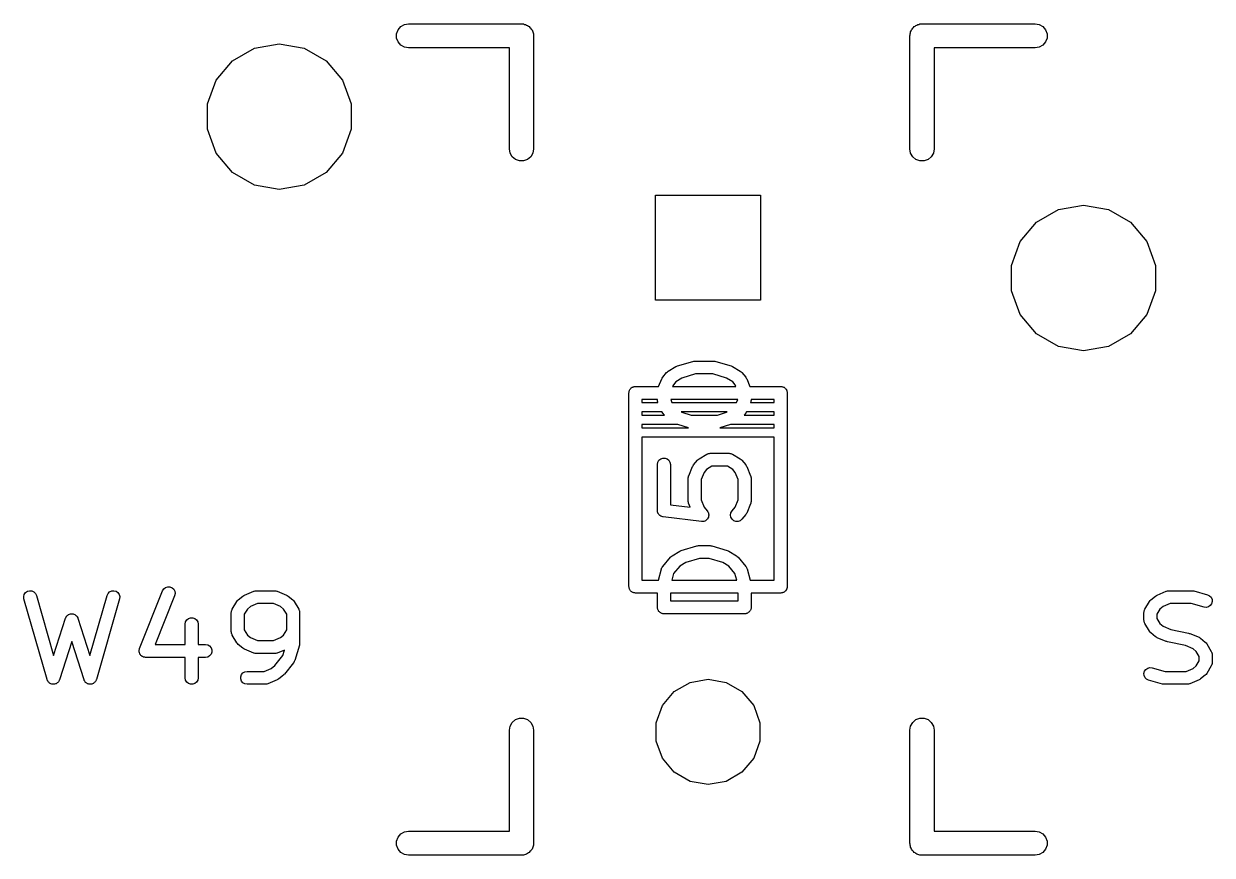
# Model space of a CAD drawing. Extents: x 47 to 330, y -254 to -153.
# Drawn here: x 208.15 to 226.84, y -226.54 to -213.46 of the extents above; entities that cross this region are included whole.
import ezdxf

# ---------------------------------------------------------------- set-up
doc = ezdxf.new("R2010")
doc.units = 0
doc.header["$MEASUREMENT"] = 0
doc.layers.add('BLACK', color=7, linetype='CONTINUOUS')

msp = doc.modelspace()

# ---------------------------------------------------------------- linework, layer by layer
at = {"layer": 'Black'}
for p, q in [((214.075, -213.504), (214.132, -213.471)), ((214.132, -213.471), (214.197, -213.459)), ((214.197, -213.459), (215.975, -213.459)), ((215.975, -213.459), (215.991, -213.462)), ((215.991, -213.462), (216.008, -213.462)), ((216.008, -213.462), (216.024, -213.468)), ((216.024, -213.468), (216.04, -213.471)), ((216.04, -213.471), (216.055, -213.479)), ((216.055, -213.479), (216.07, -213.485)), ((216.07, -213.485), (216.083, -213.496)), ((216.083, -213.496), (216.097, -213.504)), ((222.153, -213.504), (222.167, -213.496)), ((222.167, -213.496), (222.18, -213.485)), ((222.18, -213.485), (222.195, -213.479)), ((222.195, -213.479), (222.21, -213.471)), ((222.21, -213.471), (222.226, -213.468)), ((222.226, -213.468), (222.242, -213.462)), ((222.242, -213.462), (222.259, -213.462)), ((222.259, -213.462), (222.275, -213.459)), ((222.275, -213.459), (224.053, -213.459)), ((224.053, -213.459), (224.118, -213.471)), ((224.118, -213.471), (224.175, -213.504)), ((214.009, -213.617), (214.032, -213.555)), ((214.009, -213.683), (214.009, -213.617)), ((214.032, -213.745), (214.009, -213.683)), ((214.032, -213.555), (214.075, -213.504)), ((216.097, -213.504), (216.108, -213.517)), ((216.108, -213.517), (216.121, -213.528)), ((216.121, -213.528), (216.129, -213.542)), ((216.129, -213.542), (216.14, -213.555)), ((216.14, -213.555), (216.146, -213.57)), ((216.146, -213.57), (216.154, -213.585)), ((216.154, -213.585), (216.157, -213.601)), ((216.157, -213.601), (216.163, -213.617)), ((216.163, -213.617), (216.163, -213.634)), ((216.163, -213.634), (216.165, -213.65)), ((216.165, -213.65), (216.165, -215.428)), ((222.084, -213.65), (222.087, -213.634)), ((222.084, -215.428), (222.084, -213.65)), ((222.087, -213.617), (222.093, -213.601)), ((222.087, -213.634), (222.087, -213.617)), ((222.093, -213.601), (222.096, -213.585)), ((222.096, -213.585), (222.104, -213.57)), ((222.104, -213.57), (222.11, -213.555)), ((222.11, -213.555), (222.121, -213.542)), ((222.121, -213.542), (222.129, -213.528)), ((222.129, -213.528), (222.142, -213.517)), ((222.142, -213.517), (222.153, -213.504)), ((224.175, -213.504), (224.218, -213.555)), ((224.218, -213.555), (224.241, -213.617)), ((224.241, -213.683), (224.218, -213.745)), ((224.241, -213.617), (224.241, -213.683)), ((211.427, -214.041), (211.773, -213.842)), ((211.773, -213.842), (212.165, -213.773)), ((212.165, -213.773), (212.557, -213.842)), ((212.557, -213.842), (212.903, -214.041)), ((214.075, -213.796), (214.032, -213.745)), ((214.132, -213.829), (214.075, -213.796)), ((214.197, -213.84), (214.132, -213.829)), ((215.784, -213.84), (214.197, -213.84)), ((215.784, -215.428), (215.784, -213.84)), ((224.053, -213.84), (222.465, -213.84)), ((222.465, -213.84), (222.465, -215.428)), ((224.118, -213.829), (224.053, -213.84)), ((224.175, -213.796), (224.118, -213.829)), ((224.218, -213.745), (224.175, -213.796)), ((211.171, -214.346), (211.427, -214.041)), ((212.903, -214.041), (213.159, -214.346)), ((211.035, -214.721), (211.171, -214.346)), ((213.159, -214.346), (213.295, -214.721)), ((211.035, -215.119), (211.035, -214.721)), ((213.295, -214.721), (213.295, -215.119)), ((211.171, -215.494), (211.035, -215.119)), ((213.295, -215.119), (213.159, -215.494)), ((211.427, -215.799), (211.171, -215.494)), ((213.159, -215.494), (212.903, -215.799)), ((215.796, -215.493), (215.784, -215.428)), ((215.829, -215.55), (215.796, -215.493)), ((215.88, -215.593), (215.829, -215.55)), ((216.121, -215.55), (216.07, -215.593)), ((216.154, -215.493), (216.121, -215.55)), ((216.165, -215.428), (216.154, -215.493)), ((222.096, -215.493), (222.084, -215.428)), ((222.129, -215.55), (222.096, -215.493)), ((222.18, -215.593), (222.129, -215.55)), ((222.421, -215.55), (222.37, -215.593)), ((222.454, -215.493), (222.421, -215.55)), ((222.465, -215.428), (222.454, -215.493)), ((215.942, -215.616), (215.88, -215.593)), ((216.008, -215.616), (215.942, -215.616)), ((216.07, -215.593), (216.008, -215.616)), ((222.242, -215.616), (222.18, -215.593)), ((222.308, -215.616), (222.242, -215.616)), ((222.37, -215.593), (222.308, -215.616)), ((211.773, -215.998), (211.427, -215.799)), ((212.903, -215.799), (212.557, -215.998)), ((212.165, -216.067), (211.773, -215.998)), ((212.557, -215.998), (212.165, -216.067)), ((218.084, -217.805), (218.084, -216.154)), ((218.084, -216.154), (219.736, -216.154)), ((219.736, -216.154), (219.736, -217.805)), ((224.077, -216.581), (224.423, -216.382)), ((224.423, -216.382), (224.815, -216.313)), ((224.815, -216.313), (225.207, -216.382)), ((225.207, -216.382), (225.553, -216.581)), ((223.821, -216.886), (224.077, -216.581)), ((225.553, -216.581), (225.809, -216.886)), ((223.685, -217.261), (223.821, -216.886)), ((225.809, -216.886), (225.945, -217.261)), ((223.685, -217.659), (223.685, -217.261)), ((225.945, -217.261), (225.945, -217.659)), ((223.821, -218.034), (223.685, -217.659)), ((225.945, -217.659), (225.809, -218.034)), ((219.736, -217.805), (218.084, -217.805)), ((224.077, -218.339), (223.821, -218.034)), ((225.809, -218.034), (225.553, -218.339)), ((224.423, -218.538), (224.077, -218.339)), ((225.553, -218.339), (225.207, -218.538)), ((224.815, -218.607), (224.423, -218.538)), ((225.207, -218.538), (224.815, -218.607)), ((218.283, -218.925), (218.404, -218.852)), ((218.404, -218.852), (218.416, -218.848)), ((218.416, -218.848), (218.427, -218.842)), ((218.427, -218.842), (218.669, -218.77)), ((218.669, -218.77), (218.684, -218.768)), ((218.684, -218.768), (218.698, -218.765)), ((218.698, -218.765), (219.001, -218.765)), ((219.001, -218.765), (219.015, -218.768)), ((219.015, -218.768), (219.03, -218.77)), ((219.03, -218.77), (219.272, -218.842)), ((219.272, -218.842), (219.283, -218.848)), ((219.283, -218.848), (219.295, -218.852)), ((219.295, -218.852), (219.416, -218.925)), ((218.132, -219.164), (218.181, -219.045)), ((218.181, -219.045), (218.189, -219.033)), ((218.189, -219.033), (218.197, -219.02)), ((218.197, -219.02), (218.257, -218.947)), ((218.257, -218.947), (218.27, -218.936)), ((218.27, -218.936), (218.283, -218.925)), ((218.403, -219.09), (218.363, -219.138)), ((218.498, -219.033), (218.403, -219.09)), ((218.713, -218.968), (218.498, -219.033)), ((218.986, -218.968), (218.713, -218.968)), ((219.201, -219.033), (218.986, -218.968)), ((219.297, -219.09), (219.201, -219.033)), ((219.336, -219.138), (219.297, -219.09)), ((219.416, -218.925), (219.429, -218.936)), ((219.429, -218.936), (219.442, -218.947)), ((219.442, -218.947), (219.502, -219.02)), ((219.502, -219.02), (219.51, -219.033)), ((219.51, -219.033), (219.518, -219.045)), ((219.518, -219.045), (219.567, -219.164)), ((217.665, -219.266), (217.667, -219.257)), ((217.665, -222.314), (217.665, -219.266)), ((217.667, -219.248), (217.67, -219.24)), ((217.667, -219.257), (217.667, -219.248)), ((217.67, -219.24), (217.672, -219.231)), ((217.672, -219.231), (217.676, -219.224)), ((217.676, -219.224), (217.679, -219.215)), ((217.679, -219.215), (217.685, -219.208)), ((217.685, -219.208), (217.689, -219.201)), ((217.689, -219.201), (217.696, -219.195)), ((217.696, -219.195), (217.702, -219.188)), ((217.702, -219.188), (217.709, -219.184)), ((217.709, -219.184), (217.716, -219.178)), ((217.716, -219.178), (217.725, -219.175)), ((217.725, -219.175), (217.732, -219.171)), ((217.732, -219.171), (217.741, -219.169)), ((217.741, -219.169), (217.749, -219.166)), ((217.749, -219.166), (217.758, -219.166)), ((217.758, -219.166), (217.767, -219.164)), ((217.767, -219.164), (218.132, -219.164)), ((218.363, -219.138), (218.352, -219.164)), ((218.352, -219.164), (219.347, -219.164)), ((219.347, -219.164), (219.336, -219.138)), ((219.567, -219.164), (220.053, -219.164)), ((220.053, -219.164), (220.062, -219.166)), ((220.062, -219.166), (220.071, -219.166)), ((220.071, -219.166), (220.079, -219.169)), ((220.079, -219.169), (220.088, -219.171)), ((220.088, -219.171), (220.095, -219.175)), ((220.095, -219.175), (220.104, -219.178)), ((220.104, -219.178), (220.111, -219.184)), ((220.111, -219.184), (220.118, -219.188)), ((220.118, -219.188), (220.124, -219.195)), ((220.124, -219.195), (220.131, -219.201)), ((220.131, -219.201), (220.135, -219.208)), ((220.135, -219.208), (220.141, -219.215)), ((220.141, -219.215), (220.144, -219.224)), ((220.144, -219.224), (220.148, -219.231)), ((220.148, -219.231), (220.15, -219.24)), ((220.15, -219.24), (220.153, -219.248)), ((220.153, -219.248), (220.153, -219.257)), ((220.153, -219.257), (220.155, -219.266)), ((220.155, -219.266), (220.155, -222.314)), ((218.113, -219.368), (217.869, -219.368)), ((217.869, -219.368), (217.869, -219.415)), ((217.869, -219.415), (217.91, -219.415)), ((217.91, -219.415), (218.121, -219.415)), ((218.113, -219.375), (218.113, -219.368)), ((218.113, -219.377), (218.113, -219.375)), ((218.113, -219.38), (218.113, -219.377)), ((218.116, -219.394), (218.113, -219.38)), ((218.119, -219.41), (218.116, -219.394)), ((218.12, -219.412), (218.119, -219.41)), ((218.121, -219.414), (218.12, -219.412)), ((218.121, -219.415), (218.121, -219.414)), ((218.322, -219.368), (218.341, -219.415)), ((219.377, -219.368), (218.322, -219.368)), ((218.341, -219.415), (219.358, -219.415)), ((219.358, -219.415), (219.377, -219.368)), ((219.579, -219.412), (219.578, -219.414)), ((219.578, -219.414), (219.578, -219.415)), ((219.578, -219.415), (219.951, -219.415)), ((219.58, -219.41), (219.579, -219.412)), ((219.583, -219.394), (219.58, -219.41)), ((219.586, -219.38), (219.583, -219.394)), ((219.586, -219.368), (219.586, -219.375)), ((219.951, -219.368), (219.586, -219.368)), ((219.586, -219.375), (219.586, -219.377)), ((219.586, -219.377), (219.586, -219.38)), ((219.951, -219.415), (219.951, -219.368)), ((217.91, -219.565), (217.869, -219.565)), ((217.869, -219.565), (217.869, -219.615)), ((217.869, -219.615), (218.222, -219.615)), ((218.185, -219.565), (217.91, -219.565)), ((218.189, -219.572), (218.185, -219.565)), ((218.197, -219.585), (218.189, -219.572)), ((218.222, -219.615), (218.197, -219.585)), ((218.487, -219.565), (218.498, -219.571)), ((219.212, -219.565), (218.487, -219.565)), ((218.498, -219.571), (218.643, -219.615)), ((218.643, -219.615), (219.056, -219.615)), ((219.056, -219.615), (219.201, -219.571)), ((219.201, -219.571), (219.212, -219.565)), ((219.502, -219.585), (219.477, -219.615)), ((219.477, -219.615), (219.951, -219.615)), ((219.51, -219.572), (219.502, -219.585)), ((219.514, -219.565), (219.51, -219.572)), ((219.951, -219.565), (219.514, -219.565)), ((219.951, -219.615), (219.951, -219.565)), ((217.869, -219.765), (217.869, -219.815)), ((218.436, -219.765), (217.869, -219.765)), ((217.869, -219.815), (218.602, -219.815)), ((218.602, -219.815), (218.436, -219.765)), ((219.263, -219.765), (219.097, -219.815)), ((219.097, -219.815), (219.951, -219.815)), ((219.951, -219.765), (219.263, -219.765)), ((219.951, -219.815), (219.951, -219.765)), ((217.869, -219.965), (217.869, -222.212)), ((219.951, -219.965), (217.869, -219.965)), ((219.951, -222.212), (219.951, -219.965)), ((218.897, -220.228), (218.905, -220.223)), ((218.905, -220.223), (218.913, -220.221)), ((218.913, -220.221), (218.921, -220.219)), ((218.921, -220.219), (218.931, -220.218)), ((218.931, -220.218), (218.94, -220.217)), ((218.94, -220.217), (219.243, -220.217)), ((219.243, -220.217), (219.252, -220.218)), ((219.252, -220.218), (219.262, -220.219)), ((219.262, -220.219), (219.269, -220.221)), ((219.269, -220.221), (219.277, -220.223)), ((219.277, -220.223), (219.286, -220.228)), ((218.113, -220.391), (218.119, -220.356)), ((218.113, -221.117), (218.113, -220.391)), ((218.119, -220.356), (218.137, -220.326)), ((218.137, -220.326), (218.164, -220.303)), ((218.164, -220.303), (218.197, -220.291)), ((218.197, -220.291), (218.232, -220.291)), ((218.232, -220.291), (218.265, -220.303)), ((218.265, -220.303), (218.292, -220.326)), ((218.292, -220.326), (218.31, -220.356)), ((218.31, -220.356), (218.316, -220.391)), ((218.316, -220.391), (218.316, -221.026)), ((218.665, -220.424), (218.673, -220.412)), ((218.673, -220.412), (218.681, -220.398)), ((218.681, -220.398), (218.741, -220.326)), ((218.741, -220.326), (218.754, -220.315)), ((218.754, -220.315), (218.767, -220.304)), ((218.767, -220.304), (218.888, -220.231)), ((218.888, -220.231), (218.897, -220.228)), ((219.286, -220.228), (219.295, -220.231)), ((219.295, -220.231), (219.416, -220.304)), ((219.416, -220.304), (219.429, -220.315)), ((219.429, -220.315), (219.442, -220.326)), ((219.442, -220.326), (219.502, -220.398)), ((219.502, -220.398), (219.51, -220.412)), ((219.51, -220.412), (219.518, -220.424)), ((218.597, -220.604), (218.6, -220.589)), ((218.6, -220.589), (218.603, -220.574)), ((218.603, -220.574), (218.604, -220.572)), ((218.604, -220.572), (218.605, -220.569)), ((218.605, -220.569), (218.665, -220.424)), ((218.847, -220.517), (218.8, -220.629)), ((218.886, -220.469), (218.847, -220.517)), ((218.968, -220.42), (218.886, -220.469)), ((219.214, -220.42), (218.968, -220.42)), ((219.297, -220.469), (219.214, -220.42)), ((219.336, -220.517), (219.297, -220.469)), ((219.383, -220.629), (219.336, -220.517)), ((219.518, -220.424), (219.578, -220.569)), ((219.578, -220.569), (219.579, -220.572)), ((219.579, -220.572), (219.58, -220.574)), ((219.58, -220.574), (219.583, -220.589)), ((219.583, -220.589), (219.586, -220.604)), ((218.597, -220.606), (218.597, -220.604)), ((218.597, -220.609), (218.597, -220.606)), ((218.597, -220.971), (218.597, -220.609)), ((218.8, -220.629), (218.8, -220.951)), ((219.383, -220.951), (219.383, -220.629)), ((219.586, -220.604), (219.586, -220.606)), ((219.586, -220.606), (219.586, -220.609)), ((219.586, -220.609), (219.586, -220.971)), ((218.597, -220.974), (218.597, -220.971)), ((218.597, -220.976), (218.597, -220.974)), ((218.8, -220.951), (218.847, -221.063)), ((219.336, -221.063), (219.383, -220.951)), ((219.586, -220.971), (219.586, -220.974)), ((219.586, -220.974), (219.586, -220.976)), ((218.113, -221.119), (218.113, -221.117)), ((218.113, -221.122), (218.113, -221.119)), ((218.116, -221.137), (218.113, -221.122)), ((218.119, -221.151), (218.116, -221.137)), ((218.12, -221.154), (218.119, -221.151)), ((218.121, -221.157), (218.12, -221.154)), ((218.129, -221.169), (218.121, -221.157)), ((218.316, -221.026), (218.627, -221.064)), ((218.6, -220.991), (218.597, -220.976)), ((218.603, -221.006), (218.6, -220.991)), ((218.604, -221.008), (218.603, -221.006)), ((218.605, -221.011), (218.604, -221.008)), ((218.627, -221.064), (218.605, -221.011)), ((218.847, -221.063), (218.897, -221.124)), ((218.897, -221.124), (218.905, -221.137)), ((218.905, -221.137), (218.913, -221.149)), ((218.913, -221.149), (218.913, -221.152)), ((218.913, -221.152), (218.915, -221.155)), ((218.915, -221.155), (218.917, -221.169)), ((219.262, -221.189), (219.268, -221.155)), ((219.268, -221.155), (219.286, -221.124)), ((219.286, -221.124), (219.336, -221.063)), ((219.518, -221.156), (219.51, -221.168)), ((219.578, -221.011), (219.518, -221.156)), ((219.579, -221.008), (219.578, -221.011)), ((219.58, -221.006), (219.579, -221.008)), ((219.583, -220.991), (219.58, -221.006)), ((219.586, -220.976), (219.583, -220.991)), ((218.137, -221.182), (218.129, -221.169)), ((218.139, -221.184), (218.137, -221.182)), ((218.14, -221.186), (218.139, -221.184)), ((218.152, -221.195), (218.14, -221.186)), ((218.164, -221.205), (218.152, -221.195)), ((218.166, -221.206), (218.164, -221.205)), ((218.169, -221.207), (218.166, -221.206)), ((218.183, -221.212), (218.169, -221.207)), ((218.197, -221.217), (218.183, -221.212)), ((218.2, -221.217), (218.197, -221.217)), ((218.202, -221.217), (218.2, -221.217)), ((218.807, -221.29), (218.202, -221.217)), ((218.822, -221.289), (218.807, -221.29)), ((218.837, -221.289), (218.822, -221.289)), ((218.839, -221.288), (218.837, -221.289)), ((218.842, -221.288), (218.839, -221.288)), ((218.856, -221.282), (218.842, -221.288)), ((218.87, -221.277), (218.856, -221.282)), ((218.872, -221.275), (218.87, -221.277)), ((218.875, -221.274), (218.872, -221.275)), ((218.886, -221.264), (218.875, -221.274)), ((218.897, -221.255), (218.886, -221.264)), ((218.898, -221.252), (218.897, -221.255)), ((218.901, -221.25), (218.898, -221.252)), ((218.907, -221.237), (218.901, -221.25)), ((218.915, -221.224), (218.907, -221.237)), ((218.917, -221.219), (218.915, -221.221)), ((218.915, -221.221), (218.915, -221.224)), ((218.917, -221.169), (218.921, -221.184)), ((218.918, -221.204), (218.917, -221.219)), ((218.921, -221.189), (218.918, -221.204)), ((218.921, -221.184), (218.92, -221.187)), ((218.92, -221.187), (218.921, -221.189)), ((219.268, -221.224), (219.262, -221.189)), ((219.286, -221.255), (219.268, -221.224)), ((219.313, -221.277), (219.286, -221.255)), ((219.346, -221.289), (219.313, -221.277)), ((219.382, -221.289), (219.346, -221.289)), ((219.415, -221.277), (219.382, -221.289)), ((219.442, -221.254), (219.415, -221.277)), ((219.502, -221.182), (219.442, -221.254)), ((219.51, -221.168), (219.502, -221.182)), ((218.488, -221.745), (218.73, -221.672)), ((218.73, -221.672), (218.744, -221.671)), ((218.744, -221.671), (218.759, -221.668)), ((218.759, -221.668), (218.94, -221.668)), ((218.94, -221.668), (218.955, -221.671)), ((218.955, -221.671), (218.969, -221.672)), ((218.969, -221.672), (219.211, -221.745)), ((218.197, -221.995), (218.318, -221.85)), ((218.318, -221.85), (218.331, -221.839)), ((218.331, -221.839), (218.344, -221.828)), ((218.344, -221.828), (218.465, -221.755)), ((218.465, -221.755), (218.476, -221.751)), ((218.476, -221.751), (218.488, -221.745)), ((218.774, -221.871), (218.558, -221.936)), ((218.925, -221.871), (218.774, -221.871)), ((219.141, -221.936), (218.925, -221.871)), ((219.211, -221.745), (219.223, -221.751)), ((219.223, -221.751), (219.234, -221.755)), ((219.234, -221.755), (219.355, -221.828)), ((219.355, -221.828), (219.368, -221.839)), ((219.368, -221.839), (219.381, -221.85)), ((219.381, -221.85), (219.502, -221.995)), ((218.127, -222.212), (218.177, -222.033)), ((218.177, -222.033), (218.179, -222.029)), ((218.179, -222.026), (218.186, -222.014)), ((218.179, -222.029), (218.179, -222.026)), ((218.186, -222.014), (218.192, -222.001)), ((218.192, -222.001), (218.195, -221.998)), ((218.195, -221.998), (218.197, -221.995)), ((218.463, -221.993), (218.367, -222.108)), ((218.558, -221.936), (218.463, -221.993)), ((219.236, -221.993), (219.141, -221.936)), ((219.332, -222.108), (219.236, -221.993)), ((219.502, -221.995), (219.504, -221.998)), ((219.504, -221.998), (219.507, -222.001)), ((219.507, -222.001), (219.513, -222.014)), ((219.513, -222.014), (219.52, -222.026)), ((219.52, -222.026), (219.52, -222.029)), ((219.52, -222.029), (219.522, -222.033)), ((219.522, -222.033), (219.572, -222.212)), ((217.869, -222.212), (218.127, -222.212)), ((218.367, -222.108), (218.338, -222.212)), ((218.338, -222.212), (219.361, -222.212)), ((219.361, -222.212), (219.332, -222.108)), ((219.572, -222.212), (219.951, -222.212)), ((208.145, -222.472), (208.153, -222.438)), ((208.153, -222.438), (208.173, -222.409)), ((208.173, -222.409), (208.202, -222.388)), ((208.202, -222.388), (208.236, -222.378)), ((208.236, -222.378), (208.271, -222.381)), ((208.271, -222.381), (208.303, -222.395)), ((208.303, -222.395), (208.328, -222.42)), ((208.328, -222.42), (208.344, -222.452)), ((208.344, -222.452), (208.615, -223.399)), ((209.184, -223.399), (209.455, -222.452)), ((209.455, -222.452), (209.47, -222.42)), ((209.47, -222.42), (209.496, -222.395)), ((209.496, -222.395), (209.528, -222.381)), ((209.528, -222.381), (209.563, -222.378)), ((209.563, -222.378), (209.597, -222.388)), ((209.597, -222.388), (209.625, -222.409)), ((209.625, -222.409), (209.645, -222.438)), ((209.645, -222.438), (209.654, -222.472)), ((209.966, -223.288), (210.329, -222.381)), ((210.518, -222.457), (210.21, -223.225)), ((210.329, -222.381), (210.348, -222.351)), ((210.348, -222.351), (210.375, -222.33)), ((210.375, -222.33), (210.409, -222.318)), ((210.409, -222.318), (210.444, -222.32)), ((210.444, -222.32), (210.477, -222.333)), ((210.477, -222.333), (210.503, -222.356)), ((210.503, -222.356), (210.52, -222.387)), ((210.525, -222.422), (210.518, -222.457)), ((210.52, -222.387), (210.525, -222.422)), ((211.519, -222.522), (211.592, -222.462)), ((211.592, -222.462), (211.605, -222.454)), ((211.605, -222.454), (211.618, -222.446)), ((211.618, -222.446), (211.763, -222.386)), ((211.763, -222.386), (211.765, -222.385)), ((211.765, -222.385), (211.767, -222.384)), ((211.767, -222.384), (211.783, -222.381)), ((211.783, -222.381), (211.797, -222.378)), ((211.797, -222.378), (211.8, -222.378)), ((211.8, -222.378), (211.802, -222.378)), ((211.802, -222.378), (212.092, -222.378)), ((212.092, -222.378), (212.095, -222.378)), ((212.095, -222.378), (212.097, -222.378)), ((212.097, -222.378), (212.112, -222.381)), ((212.112, -222.381), (212.127, -222.384)), ((212.127, -222.384), (212.129, -222.385)), ((212.129, -222.385), (212.132, -222.386)), ((212.132, -222.386), (212.277, -222.446)), ((212.277, -222.446), (212.289, -222.454)), ((212.289, -222.454), (212.303, -222.462)), ((212.303, -222.462), (212.375, -222.522)), ((217.667, -222.323), (217.665, -222.314)), ((217.667, -222.332), (217.667, -222.323)), ((217.67, -222.34), (217.667, -222.332)), ((217.672, -222.349), (217.67, -222.34)), ((217.676, -222.356), (217.672, -222.349)), ((217.679, -222.365), (217.676, -222.356)), ((217.685, -222.372), (217.679, -222.365)), ((217.689, -222.379), (217.685, -222.372)), ((217.696, -222.385), (217.689, -222.379)), ((217.702, -222.392), (217.696, -222.385)), ((217.709, -222.396), (217.702, -222.392)), ((217.716, -222.402), (217.709, -222.396)), ((217.725, -222.405), (217.716, -222.402)), ((217.732, -222.409), (217.725, -222.405)), ((217.741, -222.411), (217.732, -222.409)), ((217.749, -222.414), (217.741, -222.411)), ((217.758, -222.414), (217.749, -222.414)), ((217.767, -222.416), (217.758, -222.414)), ((218.113, -222.416), (217.767, -222.416)), ((218.113, -222.641), (218.113, -222.416)), ((218.316, -222.416), (218.316, -222.539)), ((219.383, -222.416), (218.316, -222.416)), ((219.383, -222.539), (219.383, -222.416)), ((220.053, -222.416), (219.586, -222.416)), ((219.586, -222.416), (219.586, -222.641)), ((220.062, -222.414), (220.053, -222.416)), ((220.071, -222.414), (220.062, -222.414)), ((220.079, -222.411), (220.071, -222.414)), ((220.088, -222.409), (220.079, -222.411)), ((220.095, -222.405), (220.088, -222.409)), ((220.104, -222.402), (220.095, -222.405)), ((220.111, -222.396), (220.104, -222.402)), ((220.118, -222.392), (220.111, -222.396)), ((220.124, -222.385), (220.118, -222.392)), ((220.131, -222.379), (220.124, -222.385)), ((220.135, -222.372), (220.131, -222.379)), ((220.141, -222.365), (220.135, -222.372)), ((220.144, -222.356), (220.141, -222.365)), ((220.148, -222.349), (220.144, -222.356)), ((220.15, -222.34), (220.148, -222.349)), ((220.153, -222.332), (220.15, -222.34)), ((220.155, -222.314), (220.153, -222.323)), ((220.153, -222.323), (220.153, -222.332)), ((225.875, -222.522), (225.947, -222.462)), ((225.947, -222.462), (225.961, -222.454)), ((225.961, -222.454), (225.973, -222.446)), ((225.973, -222.446), (226.118, -222.386)), ((226.118, -222.386), (226.121, -222.385)), ((226.121, -222.385), (226.123, -222.384)), ((226.123, -222.384), (226.138, -222.381)), ((226.138, -222.381), (226.153, -222.378)), ((226.153, -222.378), (226.155, -222.378)), ((226.155, -222.378), (226.158, -222.378)), ((226.158, -222.378), (226.52, -222.378)), ((226.52, -222.378), (226.534, -222.38)), ((226.534, -222.38), (226.548, -222.382)), ((226.548, -222.382), (226.765, -222.442)), ((226.765, -222.442), (226.797, -222.457)), ((226.797, -222.457), (226.822, -222.482)), ((208.148, -222.507), (208.145, -222.472)), ((208.511, -223.777), (208.148, -222.507)), ((209.65, -222.507), (209.287, -223.777)), ((209.654, -222.472), (209.65, -222.507)), ((211.425, -222.669), (211.497, -222.548)), ((211.497, -222.548), (211.508, -222.535)), ((211.508, -222.535), (211.519, -222.522)), ((211.71, -222.628), (211.663, -222.668)), ((211.822, -222.581), (211.71, -222.628)), ((212.072, -222.581), (211.822, -222.581)), ((212.184, -222.628), (212.072, -222.581)), ((212.232, -222.668), (212.184, -222.628)), ((212.375, -222.522), (212.386, -222.535)), ((212.386, -222.535), (212.397, -222.548)), ((212.397, -222.548), (212.47, -222.669)), ((218.114, -222.649), (218.113, -222.641)), ((218.114, -222.658), (218.114, -222.649)), ((218.316, -222.539), (219.383, -222.539)), ((219.586, -222.641), (219.585, -222.649)), ((219.585, -222.649), (219.585, -222.658)), ((225.78, -222.669), (225.853, -222.548)), ((225.853, -222.548), (225.864, -222.535)), ((225.864, -222.535), (225.875, -222.522)), ((226.066, -222.628), (226.018, -222.668)), ((226.178, -222.581), (226.066, -222.628)), ((226.507, -222.581), (226.178, -222.581)), ((226.711, -222.638), (226.507, -222.581)), ((226.746, -222.641), (226.711, -222.638)), ((226.78, -222.632), (226.746, -222.641)), ((226.809, -222.612), (226.78, -222.632)), ((226.83, -222.584), (226.809, -222.612)), ((226.822, -222.482), (226.837, -222.515)), ((226.839, -222.55), (226.83, -222.584)), ((226.837, -222.515), (226.839, -222.55)), ((208.615, -223.399), (208.803, -222.811)), ((208.803, -222.811), (208.804, -222.808)), ((208.804, -222.808), (208.805, -222.804)), ((208.805, -222.804), (208.813, -222.792)), ((208.813, -222.792), (208.819, -222.78)), ((208.819, -222.78), (208.822, -222.777)), ((208.822, -222.777), (208.824, -222.774)), ((208.824, -222.774), (208.835, -222.766)), ((208.835, -222.766), (208.845, -222.756)), ((208.845, -222.756), (208.849, -222.755)), ((208.849, -222.755), (208.852, -222.752)), ((208.852, -222.752), (208.865, -222.748)), ((208.865, -222.748), (208.878, -222.743)), ((208.878, -222.743), (208.882, -222.743)), ((208.882, -222.743), (208.886, -222.742)), ((208.886, -222.742), (208.899, -222.742)), ((208.899, -222.742), (208.913, -222.742)), ((208.913, -222.742), (208.917, -222.743)), ((208.917, -222.743), (208.921, -222.743)), ((208.921, -222.743), (208.934, -222.748)), ((208.934, -222.748), (208.947, -222.752)), ((208.947, -222.752), (208.95, -222.755)), ((208.95, -222.755), (208.954, -222.756)), ((208.954, -222.756), (208.964, -222.766)), ((208.964, -222.766), (208.974, -222.774)), ((208.974, -222.774), (208.977, -222.777)), ((208.977, -222.777), (208.98, -222.78)), ((208.98, -222.78), (208.986, -222.792)), ((208.986, -222.792), (208.993, -222.804)), ((208.993, -222.804), (208.994, -222.808)), ((208.994, -222.808), (208.996, -222.811)), ((208.996, -222.811), (209.184, -223.399)), ((210.691, -222.868), (210.708, -222.838)), ((210.708, -222.838), (210.735, -222.815)), ((210.735, -222.815), (210.768, -222.803)), ((210.768, -222.803), (210.804, -222.803)), ((210.804, -222.803), (210.837, -222.815)), ((210.837, -222.815), (210.864, -222.838)), ((210.864, -222.838), (210.882, -222.868)), ((211.41, -222.721), (211.412, -222.712)), ((211.41, -223.024), (211.41, -222.721)), ((211.412, -222.702), (211.415, -222.695)), ((211.412, -222.712), (211.412, -222.702)), ((211.415, -222.695), (211.416, -222.687)), ((211.416, -222.687), (211.421, -222.678)), ((211.421, -222.678), (211.425, -222.669)), ((211.663, -222.668), (211.613, -222.75)), ((211.613, -222.75), (211.613, -222.996)), ((212.281, -222.75), (212.232, -222.668)), ((212.281, -222.996), (212.281, -222.75)), ((212.47, -222.669), (212.473, -222.678)), ((212.473, -222.678), (212.478, -222.687)), ((212.478, -222.687), (212.48, -222.695)), ((212.48, -222.695), (212.482, -222.702)), ((212.482, -222.702), (212.483, -222.712)), ((212.483, -222.712), (212.484, -222.721)), ((212.484, -222.721), (212.484, -223.205)), ((218.118, -222.667), (218.114, -222.658)), ((218.119, -222.675), (218.118, -222.667)), ((218.123, -222.683), (218.119, -222.675)), ((218.127, -222.691), (218.123, -222.683)), ((218.132, -222.698), (218.127, -222.691)), ((218.137, -222.706), (218.132, -222.698)), ((218.144, -222.712), (218.137, -222.706)), ((218.149, -222.718), (218.144, -222.712)), ((218.157, -222.723), (218.149, -222.718)), ((218.164, -222.729), (218.157, -222.723)), ((218.172, -222.732), (218.164, -222.729)), ((218.18, -222.736), (218.172, -222.732)), ((218.189, -222.738), (218.18, -222.736)), ((218.197, -222.741), (218.189, -222.738)), ((218.206, -222.741), (218.197, -222.741)), ((218.215, -222.742), (218.206, -222.741)), ((219.485, -222.742), (218.215, -222.742)), ((219.493, -222.741), (219.485, -222.742)), ((219.502, -222.741), (219.493, -222.741)), ((219.511, -222.738), (219.502, -222.741)), ((219.519, -222.736), (219.511, -222.738)), ((219.527, -222.732), (219.519, -222.736)), ((219.535, -222.729), (219.527, -222.732)), ((219.542, -222.723), (219.535, -222.729)), ((219.55, -222.718), (219.542, -222.723)), ((219.556, -222.712), (219.55, -222.718)), ((219.562, -222.706), (219.556, -222.712)), ((219.567, -222.698), (219.562, -222.706)), ((219.573, -222.691), (219.567, -222.698)), ((219.576, -222.683), (219.573, -222.691)), ((219.58, -222.675), (219.576, -222.683)), ((219.582, -222.667), (219.58, -222.675)), ((219.585, -222.658), (219.582, -222.667)), ((225.766, -222.721), (225.767, -222.712)), ((225.766, -222.842), (225.766, -222.721)), ((225.767, -222.852), (225.766, -222.842)), ((225.767, -222.712), (225.768, -222.702)), ((225.768, -222.702), (225.77, -222.695)), ((225.77, -222.695), (225.772, -222.687)), ((225.772, -222.687), (225.777, -222.678)), ((225.777, -222.678), (225.78, -222.669)), ((226.018, -222.668), (225.969, -222.75)), ((225.969, -222.75), (225.969, -222.814)), ((225.969, -222.814), (226.018, -222.896)), ((210.685, -222.903), (210.691, -222.868)), ((210.685, -223.225), (210.685, -222.903)), ((210.882, -222.868), (210.888, -222.903)), ((210.888, -222.903), (210.888, -223.225)), ((211.412, -223.033), (211.41, -223.024)), ((211.613, -222.996), (211.663, -223.078)), ((212.232, -223.078), (212.281, -222.996)), ((225.768, -222.862), (225.767, -222.852)), ((225.77, -222.869), (225.768, -222.862)), ((225.772, -222.877), (225.77, -222.869)), ((225.777, -222.886), (225.772, -222.877)), ((225.78, -222.895), (225.777, -222.886)), ((225.853, -223.016), (225.78, -222.895)), ((225.864, -223.028), (225.853, -223.016)), ((225.875, -223.041), (225.864, -223.028)), ((226.018, -222.896), (226.066, -222.936)), ((226.066, -222.936), (226.188, -222.987)), ((226.188, -222.987), (226.469, -223.045)), ((208.899, -223.176), (208.706, -223.78)), ((209.093, -223.78), (208.899, -223.176)), ((211.412, -223.043), (211.412, -223.033)), ((211.415, -223.051), (211.412, -223.043)), ((211.416, -223.059), (211.415, -223.051)), ((211.421, -223.067), (211.416, -223.059)), ((211.425, -223.076), (211.421, -223.067)), ((211.497, -223.197), (211.425, -223.076)), ((211.508, -223.21), (211.497, -223.197)), ((211.519, -223.223), (211.508, -223.21)), ((211.663, -223.078), (211.71, -223.117)), ((211.71, -223.117), (211.822, -223.164)), ((211.822, -223.164), (212.072, -223.164)), ((212.072, -223.164), (212.184, -223.117)), ((212.184, -223.117), (212.232, -223.078)), ((212.484, -223.205), (212.482, -223.22)), ((225.947, -223.102), (225.875, -223.041)), ((225.961, -223.109), (225.947, -223.102)), ((225.973, -223.118), (225.961, -223.109)), ((226.118, -223.178), (225.973, -223.118)), ((226.128, -223.18), (226.118, -223.178)), ((226.137, -223.184), (226.128, -223.18)), ((226.418, -223.242), (226.137, -223.184)), ((226.469, -223.045), (226.478, -223.049)), ((226.478, -223.049), (226.487, -223.051)), ((226.487, -223.051), (226.632, -223.111)), ((226.632, -223.111), (226.645, -223.12)), ((226.645, -223.12), (226.658, -223.127)), ((226.658, -223.127), (226.731, -223.188)), ((226.731, -223.188), (226.742, -223.201)), ((226.742, -223.201), (226.753, -223.213)), ((226.753, -223.213), (226.825, -223.334)), ((209.959, -223.323), (209.96, -223.316)), ((209.96, -223.333), (209.959, -223.323)), ((209.96, -223.309), (209.964, -223.299)), ((209.96, -223.316), (209.96, -223.309)), ((209.96, -223.344), (209.96, -223.333)), ((209.963, -223.351), (209.96, -223.344)), ((209.964, -223.358), (209.963, -223.351)), ((209.964, -223.299), (209.966, -223.288)), ((209.969, -223.367), (209.964, -223.358)), ((209.972, -223.377), (209.969, -223.367)), ((209.977, -223.383), (209.972, -223.377)), ((209.981, -223.389), (209.977, -223.383)), ((209.988, -223.396), (209.981, -223.389)), ((209.995, -223.404), (209.988, -223.396)), ((210.001, -223.408), (209.995, -223.404)), ((210.21, -223.225), (210.685, -223.225)), ((210.888, -223.225), (211.004, -223.225)), ((211.004, -223.225), (211.039, -223.231)), ((211.039, -223.231), (211.069, -223.248)), ((211.069, -223.404), (211.039, -223.422)), ((211.069, -223.248), (211.092, -223.275)), ((211.092, -223.377), (211.069, -223.404)), ((211.092, -223.275), (211.104, -223.309)), ((211.104, -223.344), (211.092, -223.377)), ((211.104, -223.309), (211.104, -223.344)), ((211.592, -223.283), (211.519, -223.223)), ((211.605, -223.291), (211.592, -223.283)), ((211.618, -223.299), (211.605, -223.291)), ((211.763, -223.359), (211.618, -223.299)), ((211.765, -223.36), (211.763, -223.359)), ((211.767, -223.361), (211.765, -223.36)), ((211.783, -223.364), (211.767, -223.361)), ((211.797, -223.367), (211.783, -223.364)), ((211.8, -223.367), (211.797, -223.367)), ((211.802, -223.367), (211.8, -223.367)), ((212.092, -223.367), (211.802, -223.367)), ((212.095, -223.367), (212.092, -223.367)), ((212.092, -223.557), (212.218, -223.399)), ((212.097, -223.367), (212.095, -223.367)), ((212.112, -223.364), (212.097, -223.367)), ((212.127, -223.361), (212.112, -223.364)), ((212.129, -223.36), (212.127, -223.361)), ((212.132, -223.359), (212.129, -223.36)), ((212.244, -223.312), (212.132, -223.359)), ((212.218, -223.399), (212.244, -223.312)), ((212.48, -223.234), (212.407, -223.476)), ((212.482, -223.22), (212.48, -223.234)), ((226.54, -223.293), (226.418, -223.242)), ((226.587, -223.333), (226.54, -223.293)), ((226.637, -223.415), (226.587, -223.333)), ((226.825, -223.334), (226.829, -223.343)), ((226.829, -223.343), (226.834, -223.352)), ((226.834, -223.352), (226.835, -223.36)), ((226.835, -223.36), (226.838, -223.367)), ((226.838, -223.367), (226.838, -223.377)), ((226.838, -223.377), (226.84, -223.387)), ((226.84, -223.387), (226.84, -223.508)), ((210.007, -223.413), (210.001, -223.408)), ((210.017, -223.416), (210.007, -223.413)), ((210.026, -223.422), (210.017, -223.416)), ((210.033, -223.423), (210.026, -223.422)), ((210.04, -223.426), (210.033, -223.423)), ((210.05, -223.426), (210.04, -223.426)), ((210.06, -223.428), (210.05, -223.426)), ((210.685, -223.428), (210.06, -223.428)), ((210.685, -223.75), (210.685, -223.428)), ((211.004, -223.428), (210.888, -223.428)), ((210.888, -223.428), (210.888, -223.75)), ((211.039, -223.422), (211.004, -223.428)), ((212.039, -223.601), (212.092, -223.557)), ((212.389, -223.511), (212.244, -223.692)), ((212.39, -223.509), (212.389, -223.511)), ((212.392, -223.508), (212.39, -223.509)), ((212.399, -223.494), (212.392, -223.508)), ((212.406, -223.48), (212.399, -223.494)), ((212.407, -223.478), (212.406, -223.48)), ((212.407, -223.476), (212.407, -223.478)), ((225.825, -223.597), (225.859, -223.588)), ((225.859, -223.588), (225.894, -223.591)), ((225.894, -223.591), (226.099, -223.648)), ((226.54, -223.601), (226.587, -223.562)), ((226.587, -223.562), (226.637, -223.479)), ((226.637, -223.479), (226.637, -223.415)), ((226.825, -223.56), (226.753, -223.681)), ((226.829, -223.551), (226.825, -223.56)), ((226.834, -223.542), (226.829, -223.551)), ((226.835, -223.534), (226.834, -223.542)), ((226.838, -223.527), (226.835, -223.534)), ((226.84, -223.508), (226.838, -223.517)), ((226.838, -223.517), (226.838, -223.527)), ((208.514, -223.783), (208.511, -223.777)), ((209.287, -223.777), (209.285, -223.783)), ((210.691, -223.784), (210.685, -223.75)), ((210.888, -223.75), (210.882, -223.784)), ((211.557, -223.732), (211.569, -223.699)), ((211.557, -223.767), (211.557, -223.732)), ((211.569, -223.8), (211.557, -223.767)), ((211.569, -223.699), (211.592, -223.672)), ((211.592, -223.672), (211.622, -223.654)), ((211.622, -223.654), (211.657, -223.648)), ((211.657, -223.648), (211.927, -223.648)), ((211.927, -223.648), (212.039, -223.601)), ((212.144, -223.775), (212.132, -223.783)), ((212.157, -223.767), (212.144, -223.775)), ((212.23, -223.707), (212.157, -223.767)), ((212.237, -223.699), (212.23, -223.707)), ((212.244, -223.692), (212.237, -223.699)), ((218.627, -223.821), (218.91, -223.771)), ((218.91, -223.771), (219.193, -223.821)), ((225.766, -223.679), (225.776, -223.645)), ((225.769, -223.714), (225.766, -223.679)), ((225.784, -223.747), (225.769, -223.714)), ((225.776, -223.645), (225.796, -223.617)), ((225.808, -223.772), (225.784, -223.747)), ((225.796, -223.617), (225.825, -223.597)), ((225.84, -223.787), (225.808, -223.772)), ((226.099, -223.648), (226.428, -223.648)), ((226.428, -223.648), (226.54, -223.601)), ((226.645, -223.775), (226.632, -223.783)), ((226.658, -223.767), (226.645, -223.775)), ((226.731, -223.707), (226.658, -223.767)), ((226.742, -223.694), (226.731, -223.707)), ((226.753, -223.681), (226.742, -223.694)), ((208.515, -223.788), (208.514, -223.783)), ((208.521, -223.798), (208.515, -223.788)), ((208.527, -223.809), (208.521, -223.798)), ((208.531, -223.813), (208.527, -223.809)), ((208.534, -223.818), (208.531, -223.813)), ((208.543, -223.825), (208.534, -223.818)), ((208.552, -223.834), (208.543, -223.825)), ((208.557, -223.836), (208.552, -223.834)), ((208.562, -223.839), (208.557, -223.836)), ((208.573, -223.843), (208.562, -223.839)), ((208.584, -223.848), (208.573, -223.843)), ((208.59, -223.848), (208.584, -223.848)), ((208.595, -223.85), (208.59, -223.848)), ((208.607, -223.85), (208.595, -223.85)), ((208.62, -223.851), (208.607, -223.85)), ((208.625, -223.849), (208.62, -223.851)), ((208.631, -223.849), (208.625, -223.849)), ((208.642, -223.844), (208.631, -223.849)), ((208.653, -223.841), (208.642, -223.844)), ((208.658, -223.838), (208.653, -223.841)), ((208.663, -223.835), (208.658, -223.838)), ((208.672, -223.827), (208.663, -223.835)), ((208.682, -223.82), (208.672, -223.827)), ((208.685, -223.816), (208.682, -223.82)), ((208.689, -223.812), (208.685, -223.816)), ((208.695, -223.801), (208.689, -223.812)), ((208.702, -223.791), (208.695, -223.801)), ((208.703, -223.785), (208.702, -223.791)), ((208.706, -223.78), (208.703, -223.785)), ((209.095, -223.785), (209.093, -223.78)), ((209.097, -223.791), (209.095, -223.785)), ((209.104, -223.801), (209.097, -223.791)), ((209.109, -223.812), (209.104, -223.801)), ((209.113, -223.816), (209.109, -223.812)), ((209.117, -223.82), (209.113, -223.816)), ((209.126, -223.827), (209.117, -223.82)), ((209.135, -223.835), (209.126, -223.827)), ((209.141, -223.838), (209.135, -223.835)), ((209.145, -223.841), (209.141, -223.838)), ((209.157, -223.844), (209.145, -223.841)), ((209.168, -223.849), (209.157, -223.844)), ((209.174, -223.849), (209.168, -223.849)), ((209.179, -223.851), (209.174, -223.849)), ((209.191, -223.85), (209.179, -223.851)), ((209.203, -223.85), (209.191, -223.85)), ((209.209, -223.848), (209.203, -223.85)), ((209.214, -223.848), (209.209, -223.848)), ((209.225, -223.843), (209.214, -223.848)), ((209.237, -223.839), (209.225, -223.843)), ((209.241, -223.836), (209.237, -223.839)), ((209.246, -223.834), (209.241, -223.836)), ((209.255, -223.825), (209.246, -223.834)), ((209.265, -223.818), (209.255, -223.825)), ((209.268, -223.813), (209.265, -223.818)), ((209.272, -223.809), (209.268, -223.813)), ((209.277, -223.798), (209.272, -223.809)), ((209.284, -223.788), (209.277, -223.798)), ((209.285, -223.783), (209.284, -223.788)), ((210.708, -223.815), (210.691, -223.784)), ((210.735, -223.838), (210.708, -223.815)), ((210.768, -223.85), (210.735, -223.838)), ((210.804, -223.85), (210.768, -223.85)), ((210.837, -223.838), (210.804, -223.85)), ((210.864, -223.815), (210.837, -223.838)), ((210.882, -223.784), (210.864, -223.815)), ((211.592, -223.827), (211.569, -223.8)), ((211.622, -223.845), (211.592, -223.827)), ((211.657, -223.851), (211.622, -223.845)), ((211.947, -223.851), (211.657, -223.851)), ((211.95, -223.851), (211.947, -223.851)), ((211.952, -223.851), (211.95, -223.851)), ((211.967, -223.848), (211.952, -223.851)), ((211.982, -223.845), (211.967, -223.848)), ((211.984, -223.844), (211.982, -223.845)), ((211.986, -223.843), (211.984, -223.844)), ((212.132, -223.783), (211.986, -223.843)), ((218.192, -224.186), (218.377, -223.965)), ((218.377, -223.965), (218.627, -223.821)), ((219.193, -223.821), (219.443, -223.965)), ((219.443, -223.965), (219.628, -224.186)), ((226.058, -223.847), (225.84, -223.787)), ((226.071, -223.849), (226.058, -223.847)), ((226.085, -223.851), (226.071, -223.849)), ((226.448, -223.851), (226.085, -223.851)), ((226.45, -223.851), (226.448, -223.851)), ((226.453, -223.851), (226.45, -223.851)), ((226.467, -223.848), (226.453, -223.851)), ((226.483, -223.845), (226.467, -223.848)), ((226.485, -223.844), (226.483, -223.845)), ((226.487, -223.843), (226.485, -223.844)), ((226.632, -223.783), (226.487, -223.843)), ((218.094, -224.456), (218.192, -224.186)), ((219.628, -224.186), (219.726, -224.456)), ((215.784, -224.572), (215.796, -224.507)), ((215.796, -224.507), (215.829, -224.45)), ((215.829, -224.45), (215.88, -224.407)), ((215.88, -224.407), (215.942, -224.384)), ((215.942, -224.384), (216.008, -224.384)), ((216.008, -224.384), (216.07, -224.407)), ((216.07, -224.407), (216.121, -224.45)), ((216.121, -224.45), (216.154, -224.507)), ((216.154, -224.507), (216.165, -224.572)), ((218.094, -224.744), (218.094, -224.456)), ((219.726, -224.456), (219.726, -224.744)), ((222.084, -224.572), (222.096, -224.507)), ((222.096, -224.507), (222.129, -224.45)), ((222.129, -224.45), (222.18, -224.407)), ((222.18, -224.407), (222.242, -224.384)), ((222.242, -224.384), (222.308, -224.384)), ((222.308, -224.384), (222.37, -224.407)), ((222.37, -224.407), (222.421, -224.45)), ((222.421, -224.45), (222.454, -224.507)), ((222.454, -224.507), (222.465, -224.572)), ((215.784, -226.159), (215.784, -224.572)), ((216.165, -224.572), (216.165, -226.35)), ((222.084, -226.35), (222.084, -224.572)), ((222.465, -224.572), (222.465, -226.159)), ((218.192, -225.014), (218.094, -224.744)), ((219.726, -224.744), (219.628, -225.014)), ((218.377, -225.235), (218.192, -225.014)), ((219.628, -225.014), (219.443, -225.235)), ((218.627, -225.379), (218.377, -225.235)), ((219.443, -225.235), (219.193, -225.379)), ((218.91, -225.429), (218.627, -225.379)), ((219.193, -225.379), (218.91, -225.429)), ((214.032, -226.255), (214.075, -226.204)), ((214.075, -226.204), (214.132, -226.171)), ((214.132, -226.171), (214.197, -226.159)), ((214.197, -226.159), (215.784, -226.159)), ((222.465, -226.159), (224.053, -226.159)), ((224.053, -226.159), (224.118, -226.171)), ((224.118, -226.171), (224.175, -226.204)), ((224.175, -226.204), (224.218, -226.255)), ((214.009, -226.317), (214.032, -226.255)), ((214.009, -226.383), (214.009, -226.317)), ((214.032, -226.445), (214.009, -226.383)), ((216.163, -226.383), (216.157, -226.399)), ((216.165, -226.35), (216.163, -226.366)), ((216.163, -226.366), (216.163, -226.383)), ((222.087, -226.366), (222.084, -226.35)), ((222.087, -226.383), (222.087, -226.366)), ((222.093, -226.399), (222.087, -226.383)), ((224.218, -226.255), (224.241, -226.317)), ((224.241, -226.383), (224.218, -226.445)), ((224.241, -226.317), (224.241, -226.383)), ((214.075, -226.496), (214.032, -226.445)), ((214.132, -226.529), (214.075, -226.496)), ((214.197, -226.54), (214.132, -226.529)), ((215.975, -226.54), (214.197, -226.54)), ((215.991, -226.538), (215.975, -226.54)), ((216.008, -226.538), (215.991, -226.538)), ((216.024, -226.532), (216.008, -226.538)), ((216.04, -226.529), (216.024, -226.532)), ((216.055, -226.521), (216.04, -226.529)), ((216.07, -226.515), (216.055, -226.521)), ((216.083, -226.504), (216.07, -226.515)), ((216.097, -226.496), (216.083, -226.504)), ((216.108, -226.483), (216.097, -226.496)), ((216.121, -226.472), (216.108, -226.483)), ((216.129, -226.458), (216.121, -226.472)), ((216.14, -226.445), (216.129, -226.458)), ((216.146, -226.43), (216.14, -226.445)), ((216.154, -226.415), (216.146, -226.43)), ((216.157, -226.399), (216.154, -226.415)), ((222.096, -226.415), (222.093, -226.399)), ((222.104, -226.43), (222.096, -226.415)), ((222.11, -226.445), (222.104, -226.43)), ((222.121, -226.458), (222.11, -226.445)), ((222.129, -226.472), (222.121, -226.458)), ((222.142, -226.483), (222.129, -226.472)), ((222.153, -226.496), (222.142, -226.483)), ((222.167, -226.504), (222.153, -226.496)), ((222.18, -226.515), (222.167, -226.504)), ((222.195, -226.521), (222.18, -226.515)), ((222.21, -226.529), (222.195, -226.521)), ((222.226, -226.532), (222.21, -226.529)), ((222.242, -226.538), (222.226, -226.532)), ((222.259, -226.538), (222.242, -226.538)), ((222.275, -226.54), (222.259, -226.538)), ((224.053, -226.54), (222.275, -226.54)), ((224.118, -226.529), (224.053, -226.54)), ((224.175, -226.496), (224.118, -226.529)), ((224.218, -226.445), (224.175, -226.496))]:
    msp.add_line(p, q, dxfattribs=at)

doc.saveas('drawing.dxf')
